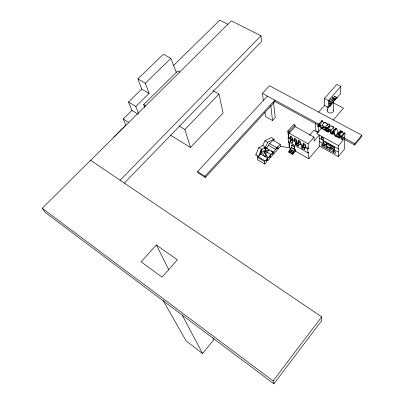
<?xml version="1.0" encoding="UTF-8"?>
<svg xmlns="http://www.w3.org/2000/svg" width="404" height="404" viewBox="0 0 404 404"><rect width="100%" height="100%" fill="white"/><g stroke="black" fill="none" stroke-linecap="round" stroke-linejoin="round"><path stroke-width="0.61" d="M328.432 107.545L328.432 100.586L340.809 86.461L336.805 84.416L324.417 98.48L324.478 105.449L328.432 107.545L330.023 105.717M332.305 102.217L332.32 99.95L330.836 99.172L329.199 101.04L329.194 105.555L330.26 106.121L331.881 104.257L331.896 102.005L332.305 102.217L330.674 104.086L329.199 103.308M329.351 126.058L329.351 127.704L326.629 130.876L327.23 131.553L325.407 130.558L326.185 129.3M326.629 130.876L326.619 128.139L327.225 128.472L329.957 125.285L329.962 124.932L328.124 123.937L325.387 127.119L325.993 127.8L326.003 130.532L325.407 130.209M329.901 150.445L329.906 148.571M326.801 143.056L326.22 143.738L326.23 145.849L330.174 148.046L330.179 145.94L330.765 145.253M330.26 106.121L330.27 103.873M330.674 104.086L330.684 101.818L332.32 99.95M328.583 130.295L327.422 131.654L328.235 132.098L329.73 131.558L330.447 131.951L330.442 133.31L331.073 133.653L331.093 130.224L333.83 127.023C333.25 126.71 330.629 124.876 330.911 126.74M332.189 97.733L332.184 98.738L334.174 99.778L336.986 97.45L335.002 96.42L332.189 97.733L334.184 98.773L336.986 97.45M333.214 150.414L333.194 152.283L334.401 150.844M333.583 110.666L333.689 101.121M333.83 127.023L333.785 130.467L331.073 133.653M334.174 99.778L334.184 98.773M333.154 131.345L335.886 128.139L336.668 128.563L338.209 132.871L338.204 132.456L335.487 135.658L335.477 136.062L336.254 135.148L335.497 136.067L333.936 131.77L333.154 131.345L331.517 133.896L332.184 134.259L332.962 133.35M341.016 132.073L341.047 130.931L340.41 130.583L337.673 133.805L337.613 136.82L335.487 135.658M332.184 134.259L332.623 133.542L334.436 134.532L334.855 135.719L338.239 137.567L338.315 134.153L341.047 130.931M288.436 137.774L287.845 131.037L293.738 124.392L294.986 125.083L295.097 126.603L313.999 137.102L314.13 141.148L319.357 135.072L319.574 146.142L338.274 156.606L338.527 145.657L344.703 138.304L343.077 137.421M340.809 86.461L340.633 93.546L331.618 103.889M340.173 135.946L338.623 137.779L339.446 138.229L341.239 137.602L341.471 139.335L342.112 139.683L344.819 136.461L344.945 133.037L344.304 132.689L341.572 135.926L341.526 137.501L339.597 134.85L338.815 134.426L341.547 131.199L342.329 131.623L343.607 133.391M342.112 139.683L342.213 136.274L344.945 133.037M344.703 138.304L344.304 149.379L338.274 156.606M344.178 139.279L354.702 145.021L354.783 143.693L361.787 135.244L269.508 85.759L262.408 93.385L263.383 100.712M361.787 135.244L361.691 136.592L354.702 145.021M327.533 124.74L327.301 123.866A1.813 0.909 40.8 0 0 326.594 123.119L324.569 122.175L321.826 125.341C322.483 126.306 326.796 128.26 321.892 127.129L321.73 127.285C321.624 128.876 323.569 129.734 324.872 130.058L326.038 128.704M266.196 159.686L267.827 160.651L267.569 158.802L266.463 160.05L266.731 161.893L264.837 164.039L257.772 159.838L257.338 157.181L257.863 156.59A2.303 0.934 -59.6 0 0 258.454 156.51L258.696 156.353A2.303 0.934 -59.6 0 0 260.312 153.843L260.757 151L262.383 149.778M335.941 97.99L335.769 98.99L334.426 100.53L333.32 99.95L333.8 98.94M260.989 154.242L261.509 152.005M273.993 139.097L267.66 142.334L265.509 147.117L261.484 149.243L258.489 156.484L255.798 154.894L258.772 147.652L262.812 145.541L264.948 140.769L271.301 137.552L273.993 139.097L274.114 140.117L273.533 140.774M334.426 100.53L335.391 98.51M318.317 126.679L318.716 125.952L320.498 126.922L320.938 128.113L321.564 128.452L319.928 124.149L319.16 123.73L317.665 126.321L318.317 126.679L319.094 125.78M318.882 125.654L319.569 124.417L320.316 126.437L318.882 125.654L319.66 124.755M321.296 121.619L321.902 120.574L322.67 120.988L323.68 123.685M265.049 148.889L265.686 147.819A2.954 1.187 -60.1 0 0 268.498 145.223L269.519 143.521L273.144 140.334L280.23 144.4L280.437 146.354L278.078 149.026L276.452 148.081M264.837 164.039L264.438 161.398L264.968 160.802A2.313 0.914 -59.5 0 0 266.286 160.085A2.313 0.914 -59.5 0 0 267.418 158.03L268.69 157.459A3.08 1.207 -59.6 0 1 271.175 154.641L272.786 151.954A2.969 1.161 -60 0 0 275.589 149.334L276.619 147.622L280.23 144.4M332.8 133.249L333.553 132.032L334.27 134.047L332.8 133.249L333.967 131.881M334.896 129.684L335.886 128.139M124.27 183.158L261.635 41.445L260.944 35.749L231.351 20.857L42.213 208.242L45.511 212.65L273.882 383.8L321.766 320.524L321.675 316.893L90.627 160.277M273.882 383.8L273.119 380.906L321.675 316.893M163.16 300.551L186.163 340.931L202.581 353.525L213.837 339.729L213.054 338.017M327.947 147.263L326.745 148.682L326.74 146.803M339.597 134.85L342.329 131.623M338.239 137.567L339.789 135.734M330.174 148.046L331.548 146.425L334.487 148.056M326.275 144.869L323.074 143.092L324.387 141.546M331.517 133.896L333.073 132.078M321.877 145.96L321.847 144.077L335.34 151.596L335.31 153.464L321.877 145.96L322.877 144.784L323.978 145.395M333.936 131.77L336.668 128.563M294.92 150.788L308.813 158.747L319.574 146.142M288.128 131.199L288.653 137.208L288.092 137.845L288.436 141.748L307.959 152.853L308.52 152.207L308.813 158.747M327.23 131.204L328.396 129.846M327.23 131.553L328.785 129.74M321.281 138.572L321.256 136.936L323.533 138.198L323.554 139.829L321.281 138.572L322.331 137.34M326.952 125.654L328.124 123.937M307.959 152.853L307.782 148.995L308.343 148.344L308.141 143.89L313.999 137.102M326.376 127.659L324.821 129.467L324.872 130.058M326.422 127.679L324.866 129.487L323.377 129.118L322.392 128.24L322.639 127.699L324.644 128.134L324.564 127.043A1.818 0.899 40.8 0 0 323.856 126.295L321.826 125.341M333.315 119.978L343.486 108.151L333.729 103.035M327.225 128.472L329.962 124.932M325.407 130.558L326.185 129.654M304.969 147.404L305.53 146.753L305.419 144.602L303.167 143.334L303.288 145.485L300.541 143.93L300.399 141.683L298.612 140.673L298.995 140.228L299.142 142.486L298.197 143.572M321.801 127.856L316.792 133.658L338.527 145.657M317.665 126.321L318.443 125.427M319.928 124.149L322.67 120.988M319.104 125.503L319.887 124.604M302.727 146.137L303.879 144.809L303.788 143.193M301.717 148.106L301.601 146.187L304.611 147.899L304.717 149.813L301.717 148.106L302.495 147.213L302.434 146.248M294.551 149.621L294.536 146.349L291.915 144.854L291.698 145.102L291.951 148.132L294.551 149.621L294.536 146.349M291.951 148.132L292.163 147.889L291.451 147.48L290.082 149.051L288.84 152.151L292.653 154.348L293.905 151.242L295.274 149.667L294.763 149.379M299.98 144.582L300.924 143.491L299.142 142.486M292.653 154.348L295.576 150.98L295.274 149.667M319.16 123.73L321.902 120.574M309.58 135.254L313.898 130.28L317.837 132.446M295.804 142.213L296.733 141.153L295.046 140.198L294.92 138.527M288.84 152.151L289.941 150.894M295.627 144.632L295.491 142.748L298.5 144.455L298.627 146.334L295.627 144.632L296.061 144.132L295.97 142.88M318.655 112.115L324.776 105.136M294.117 141.259L295.046 140.198M290.269 141.602L290.107 139.688L292.637 141.122L292.789 143.036L290.269 141.602L291.466 140.238M291.739 139.91L292.299 139.269L292.127 137.092L290.289 136.057L290.471 138.234L288.653 137.208M267.827 160.651L269.665 158.565L269.407 156.661L270.468 155.464L270.72 157.368L269.089 156.414M270.72 157.368L272.745 155.075L272.488 153.091L273.356 152.106L273.609 154.096L272.523 153.459M273.609 154.096L277.114 150.121L276.876 148.106L277.851 147.006L278.078 149.026M289.905 138.875L290.91 137.734L290.774 136.097M308.141 143.89L289.224 133.244L289.092 131.739L294.986 125.083M289.224 133.244L295.097 126.603M264.918 112.312L265.489 116.584L272.554 120.543L275.24 117.574L273.559 102.601M156.388 244.945L141.097 261.807L162.049 277.134L177.356 259.822L156.388 244.945L168.756 269.801M205.358 177.487L204.99 176.255L274.791 100.126L274.942 101.51L205.358 177.487L197.98 172.826L197.596 171.589L267.418 96.117M170.321 135.077L190.491 147.5L223.139 113.004L218.973 94.102L212.928 90.703M190.491 147.5L184.886 129.497L218.973 94.102M120.134 180.28L260.944 35.749M144.789 107.454L143.698 104.58L177.765 70.907L179.962 72.144M113.802 137.047L125.866 125.094L123.215 118.998L131.957 110.398L128.512 101.99L141.728 89.097L137.905 78.831L163.383 54.237L170.831 58.383L176.326 72.326M138.491 113.155L135.825 106.449L149.041 93.44L145.349 83.199L137.905 78.831M173.619 65.458L219.741 20.2L227.947 24.361M145.349 83.199L170.831 58.383M334.063 97.192L335.002 96.42M263.873 151.758L266.135 153.363L269.226 149.884L263.873 151.758L266.559 155.338L264.943 156.57L260.757 151M255.798 154.894L256.005 154.762A2.298 0.944 -59.6 0 0 256.252 154.555M261.388 151.682L265.857 149.904L264.494 147.652L266.049 151.248L263.817 152.136M338.623 137.779L340.769 137.042L338.815 134.426M327.422 131.654L329.098 131.083C326.669 129.265 329.659 128.235 331.093 130.224M280.437 146.354L289.577 147.728L289.047 141.713M325.548 122.907L325.927 123.084M332.123 126.528L332.568 126.74M324.417 98.48L328.432 100.586M329.199 101.04L330.684 101.818M329.356 124.957L329.957 125.285M325.387 127.119L327.22 128.118M337.673 133.805L338.315 134.153M341.572 135.926L342.213 136.274M262.408 93.385L318.923 124.164M343.748 137.683L354.783 143.693M332.219 131.507L333.305 132.098M274.942 101.51L318.7 125.381M318.756 132.219L315.807 130.593L315.605 123.169M319.423 138.35L338.451 148.899M326.22 143.738L330.179 145.94M330.755 147.359L334.674 149.541L334.704 147.44L323.049 140.971L323.074 143.092M319.488 141.572L325.962 145.177M330.28 147.576L338.38 152.086M287.845 131.037L289.092 131.739M303.879 144.809L305.671 145.824M290.91 137.734L292.284 138.511M292.299 139.269L294.683 140.617L294.516 138.385L296.208 139.345L296.364 141.572L298.758 142.925L298.612 140.673M305.53 146.753L308.343 148.344M288.092 137.845L307.782 148.995M302.495 147.213L304.99 148.627M296.061 144.132L298.561 145.551M291.698 145.102L294.319 146.596M293.203 148.485L294.243 149.081M290.643 148.339L289.299 147.571L288.764 141.445M290.082 149.051L293.905 151.242M290.123 149.546L293.94 151.732M289.421 150.354L293.238 152.545M289.466 150.904L293.279 153.096M288.799 151.672L292.612 153.868M264.948 140.769L267.66 142.334M269.519 143.521L276.619 147.622M268.498 145.223L275.589 149.334M262.812 145.541L265.509 147.117M266.271 147.98L267.362 148.611M271.18 150.838L272.811 151.788M265.686 147.819L272.786 151.954M266.62 151.975L271.175 154.641M258.772 147.652L261.484 149.243M265.534 154.732L266.559 155.338M265.65 155.666L268.69 157.459M260.312 153.843L267.418 158.03M257.863 156.59L264.968 160.802M257.338 157.181L264.438 161.398M141.728 89.097L149.041 93.44M143.698 104.58L145.834 105.873M179.002 125.937L184.886 129.497M128.512 101.99L135.825 106.449M131.957 110.398L138.128 114.196M123.215 118.998L128.871 122.543M197.596 171.589L204.99 176.255M264.206 152.889L265.559 153.848M42.213 208.242L273.119 380.906M341.547 131.199L342.193 132.073M326.629 123.619L326.831 123.902M182.169 315.049L202.581 353.525M265.857 149.904L266.049 151.248M270.781 105.631L272.554 120.543M318.63 126.038L318.746 131.598M324.053 145.304L324.074 147.187M324.569 122.175L324.569 122.73M327.215 106.57L327.225 110.358M333.542 110.009A3.192 2.515 -2.8 0 1 330.134 113.029A3.192 2.515 -2.8 0 1 327.407 109.711M330.457 130.27L330.452 131.573C328.588 131.376 328.23 128.346 330.457 130.27"/></g></svg>
